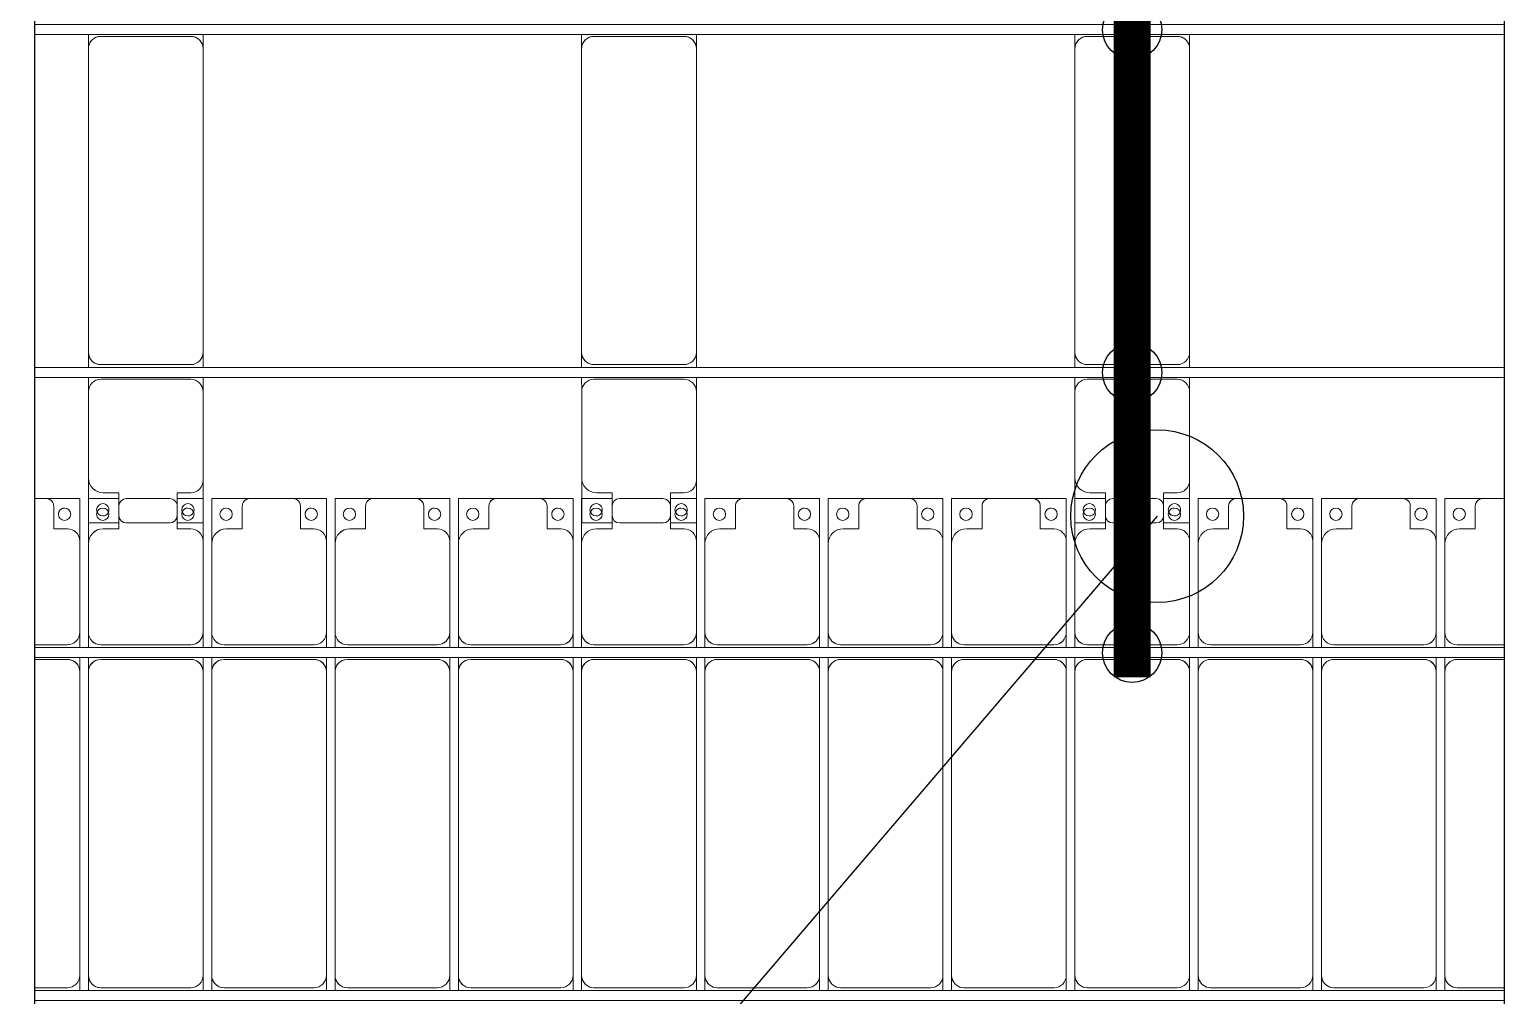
# Model space of a CAD drawing. Header units: millimetres. Extents: x -496478 to -186190, y -204059 to -87354.
# Drawn here: x -337212 to -331231, y -170108 to -166192 of the extents above; entities that cross this region are included whole.
import ezdxf

# ---------------------------------------------------------------- set-up
doc = ezdxf.new("R2010")
doc.units = ezdxf.units.MM
for name, color, linetype, lineweight in [('A-DETL-MBND', 5, 'Continuous', 9), ('A-GENM', 13, 'Continuous', 9), ('S-BEAM', 12, 'Continuous', 9)]:
    doc.layers.add(name, color=color, linetype=linetype, lineweight=lineweight)
for name, color, linetype in [('GC-BICH NEO', 6, 'Continuous'), ('GC-DAY NEO', 5, 'Continuous'), ('GC-HOP 40x60 GIA CUONG', 1, 'Continuous')]:
    doc.layers.add(name, color=color, linetype=linetype)

# ---------------------------------------------------------------- blocks, each defined once
blk = doc.blocks.new('Dải phao đi lại kèm đỡ invester - DẢI PHAO ĐI LẠI-18893-BỐ TRÍ KHUNG KẾT CẤU BÈ PIN 01')
at = {"layer": 'A-DETL-MBND', "color": 8}
for p, q in [((101588.2, 1312.2), (101540, 1312.2)), ((101588.2, 1312.2), (101723.4, 1312.2)), ((101723.4, 1312.2), (101588.2, 1312.2)), ((101618.2, 1189.7), (101618.2, 1282.2)), ((101723.4, 1312.2), (101723.4, 1139.7)), ((101758.4, 1312.2), (101881.8, 1312.2)), ((101758.4, 1129.7), (101758.4, 1312.2)), ((101881.8, 1282.2), (101881.8, 1189.7)), ((102088.2, 1312.2), (101911.8, 1312.2)), ((102118.2, 1312.2), (102223.4, 1312.2)), ((102118.2, 1189.7), (102118.2, 1282.2)), ((102223.4, 1312.2), (102223.4, 1139.7)), ((102258.4, 1312.2), (102411.8, 1312.2)), ((102258.4, 1129.7), (102258.4, 1312.2)), ((102411.8, 1312.2), (102258.4, 1312.2)), ((102381.8, 1282.2), (102381.8, 1189.7)), ((102588.2, 1312.2), (102411.8, 1312.2)), ((102588.2, 1312.2), (102723.4, 1312.2)), ((102723.4, 1312.2), (102588.2, 1312.2)), ((102618.2, 1189.7), (102618.2, 1282.2)), ((102723.4, 1312.2), (102723.4, 1139.7)), ((102758.4, 1312.2), (102911.8, 1312.2)), ((102758.4, 1129.7), (102758.4, 1312.2)), ((102911.8, 1312.2), (102758.4, 1312.2)), ((102881.8, 1282.2), (102881.8, 1189.7)), ((103088.2, 1312.2), (102911.8, 1312.2)), ((103088.2, 1312.2), (103223.4, 1312.2)), ((103223.4, 1312.2), (103088.2, 1312.2)), ((103118.2, 1189.7), (103118.2, 1282.2)), ((103223.4, 1312.2), (103223.4, 1139.7)), ((103258.4, 1312.2), (103411.8, 1312.2)), ((103258.4, 1129.7), (103258.4, 1312.2)), ((103411.8, 1312.2), (103258.4, 1312.2)), ((103381.8, 1282.2), (103381.8, 1189.7)), ((103588.2, 1312.2), (103411.8, 1312.2)), ((103588.2, 1312.2), (103723.4, 1312.2)), ((103723.4, 1312.2), (103588.2, 1312.2)), ((103618.2, 1189.7), (103618.2, 1282.2)), ((103723.4, 1312.2), (103723.4, 1139.7)), ((103758.4, 1312.2), (103881.8, 1312.2)), ((103758.4, 1129.7), (103758.4, 1312.2)), ((103881.8, 1282.2), (103881.8, 1189.7)), ((104088.2, 1312.2), (103911.8, 1312.2)), ((104118.2, 1312.2), (104223.4, 1312.2)), ((104118.2, 1189.7), (104118.2, 1282.2)), ((104223.4, 1312.2), (104223.4, 1139.7)), ((104258.4, 1312.2), (104411.8, 1312.2)), ((104258.4, 1129.7), (104258.4, 1312.2)), ((104411.8, 1312.2), (104258.4, 1312.2)), ((104381.8, 1282.2), (104381.8, 1189.7)), ((104588.2, 1312.2), (104411.8, 1312.2)), ((104588.2, 1312.2), (104723.4, 1312.2)), ((104722.7, 1312.2), (104588.2, 1312.2)), ((104618.2, 1189.7), (104618.2, 1282.2)), ((104723.4, 1312.2), (104723.4, 1139.7)), ((104758.4, 1312.2), (104911.8, 1312.2)), ((104758.4, 1129.7), (104758.4, 1312.2)), ((104911.8, 1312.2), (104758.4, 1312.2)), ((104881.8, 1282.2), (104881.8, 1189.7)), ((105088.2, 1312.2), (104911.8, 1312.2)), ((105088.2, 1312.2), (105223.4, 1312.2)), ((105223.4, 1312.2), (105088.2, 1312.2)), ((105118.2, 1189.7), (105118.2, 1282.2)), ((105223.4, 1312.2), (105223.4, 1139.7)), ((105258.4, 1312.2), (105411.8, 1312.2)), ((105258.4, 1129.7), (105258.4, 1312.2)), ((105411.8, 1312.2), (105258.4, 1312.2)), ((105381.8, 1282.2), (105381.8, 1189.7)), ((105588.2, 1312.2), (105411.8, 1312.2)), ((105588.2, 1312.2), (105723.4, 1312.2)), ((105723.4, 1312.2), (105588.2, 1312.2)), ((105618.2, 1189.7), (105618.2, 1282.2)), ((105723.4, 1312.2), (105723.4, 1139.7)), ((105758.4, 1312.2), (105881.8, 1312.2)), ((105758.4, 1129.7), (105758.4, 1312.2)), ((105881.8, 1282.2), (105881.8, 1189.7)), ((106088.2, 1312.2), (105911.8, 1312.2)), ((106118.2, 1312.2), (106223.4, 1312.2)), ((106118.2, 1189.7), (106118.2, 1282.2)), ((106223.4, 1312.2), (106223.4, 1139.7)), ((106258.4, 1312.2), (106411.8, 1312.2)), ((106258.4, 1129.7), (106258.4, 1312.2)), ((106411.8, 1312.2), (106258.4, 1312.2)), ((106381.8, 1282.2), (106381.8, 1189.7)), ((106588.2, 1312.2), (106411.8, 1312.2)), ((106588.2, 1312.2), (106723.4, 1312.2)), ((106723.4, 1312.2), (106588.2, 1312.2)), ((106618.2, 1189.7), (106618.2, 1282.2)), ((106723.4, 1312.2), (106723.4, 1139.7)), ((106758.4, 1312.2), (106911.8, 1312.2)), ((106758.4, 1129.7), (106758.4, 1312.2)), ((106911.8, 1312.2), (106758.4, 1312.2)), ((106881.8, 1282.2), (106881.8, 1189.7)), ((107088.2, 1312.2), (106911.8, 1312.2)), ((107088.2, 1312.2), (107223.4, 1312.2)), ((107223.4, 1312.2), (107088.2, 1312.2)), ((107118.2, 1189.7), (107118.2, 1282.2)), ((107223.4, 1312.2), (107223.4, 1139.7)), ((107258.4, 1312.2), (107411.8, 1312.2)), ((107258.4, 1129.7), (107258.4, 1312.2)), ((107411.8, 1312.2), (107258.4, 1312.2)), ((107381.8, 1282.2), (107381.8, 1189.7)), ((107500, 1312.2), (107411.8, 1312.2)), ((101673.4, 1189.7), (101618.2, 1189.7)), ((101723.4, 769.7), (101723.4, 1139.7)), ((101881.8, 1189.7), (101818.4, 1189.7)), ((102173.4, 1189.7), (102118.2, 1189.7)), ((102223.4, 769.7), (102223.4, 1139.7)), ((102381.8, 1189.7), (102318.4, 1189.7)), ((102673.4, 1189.7), (102618.2, 1189.7)), ((102723.4, 769.7), (102723.4, 1139.7)), ((102881.8, 1189.7), (102818.4, 1189.7)), ((103173.4, 1189.7), (103118.2, 1189.7)), ((103223.4, 769.7), (103223.4, 1139.7)), ((103381.8, 1189.7), (103318.4, 1189.7)), ((103673.4, 1189.7), (103618.2, 1189.7)), ((103723.4, 769.7), (103723.4, 1139.7)), ((103881.8, 1189.7), (103818.4, 1189.7)), ((104173.4, 1189.7), (104118.2, 1189.7)), ((104223.4, 769.7), (104223.4, 1139.7)), ((104381.8, 1189.7), (104318.4, 1189.7)), ((104673.4, 1189.7), (104618.2, 1189.7)), ((104723.4, 769.7), (104723.4, 1139.7)), ((104881.8, 1189.7), (104818.4, 1189.7)), ((105173.4, 1189.7), (105118.2, 1189.7)), ((105223.4, 769.7), (105223.4, 1139.7)), ((105381.8, 1189.7), (105318.4, 1189.7)), ((105673.4, 1189.7), (105618.2, 1189.7)), ((105723.4, 769.7), (105723.4, 1139.7)), ((105881.8, 1189.7), (105818.4, 1189.7)), ((106173.4, 1189.7), (106118.2, 1189.7)), ((106223.4, 769.7), (106223.4, 1139.7)), ((106381.8, 1189.7), (106318.4, 1189.7)), ((106673.4, 1189.7), (106618.2, 1189.7)), ((106723.4, 769.7), (106723.4, 1139.7)), ((106881.8, 1189.7), (106818.4, 1189.7)), ((107173.4, 1189.7), (107118.2, 1189.7)), ((107223.4, 769.7), (107223.4, 1139.7)), ((107381.8, 1189.7), (107318.4, 1189.7)), ((101758.4, 1129.7), (101758.4, 769.7)), ((102258.4, 1129.7), (102258.4, 769.7)), ((102758.4, 1129.7), (102758.4, 769.7)), ((103258.4, 1129.7), (103258.4, 769.7)), ((103758.4, 1129.7), (103758.4, 769.7)), ((104258.4, 1129.7), (104258.4, 769.7)), ((104758.4, 1129.7), (104758.4, 769.7)), ((105258.4, 1129.7), (105258.4, 769.7)), ((105758.4, 1129.7), (105758.4, 769.7)), ((106258.4, 1129.7), (106258.4, 769.7)), ((106758.4, 1129.7), (106758.4, 769.7)), ((107258.4, 1129.7), (107258.4, 769.7)), ((101540, 719.7), (101673.4, 719.7)), ((101723.4, 769.7), (101723.4, 708)), ((101758.4, 708), (101758.4, 769.7)), ((101808.4, 719.7), (102173.4, 719.7)), ((102223.4, 769.7), (102223.4, 708)), ((102258.4, 708), (102258.4, 769.7)), ((102308.4, 719.7), (102673.4, 719.7)), ((102723.4, 769.7), (102723.4, 708)), ((102758.4, 708), (102758.4, 769.7)), ((102808.4, 719.7), (103173.4, 719.7)), ((103223.4, 769.7), (103223.4, 708)), ((103258.4, 708), (103258.4, 769.7)), ((103308.4, 719.7), (103673.4, 719.7)), ((103723.4, 769.7), (103723.4, 708)), ((103758.4, 708), (103758.4, 769.7)), ((103808.4, 719.7), (104173.4, 719.7)), ((104223.4, 769.7), (104223.4, 708)), ((104258.4, 708), (104258.4, 769.7)), ((104308.4, 719.7), (104673.4, 719.7)), ((104723.4, 769.7), (104723.4, 708)), ((104758.4, 708), (104758.4, 769.7)), ((104808.4, 719.7), (105173.4, 719.7)), ((105223.4, 769.7), (105223.4, 708)), ((105258.4, 708), (105258.4, 769.7)), ((105308.4, 719.7), (105673.4, 719.7)), ((105723.4, 769.7), (105723.4, 708)), ((105758.4, 708), (105758.4, 769.7)), ((105808.4, 719.7), (106173.4, 719.7)), ((106223.4, 769.7), (106223.4, 708)), ((106258.4, 708), (106258.4, 769.7)), ((106308.4, 719.7), (106673.4, 719.7)), ((106723.4, 769.7), (106723.4, 708)), ((106758.4, 708), (106758.4, 769.7)), ((106808.4, 719.7), (107173.4, 719.7)), ((107223.4, 769.7), (107223.4, 708)), ((107258.4, 708), (107258.4, 769.7)), ((107308.4, 719.7), (107500, 719.7)), ((101673.4, 660.3), (101540, 660.3)), ((101723.4, 668), (101723.4, 610.3)), ((101758.4, 610.3), (101758.4, 668)), ((102173.4, 660.3), (101808.4, 660.3)), ((102223.4, 668), (102223.4, 610.3)), ((102258.4, 610.3), (102258.4, 668)), ((102673.4, 660.3), (102308.4, 660.3)), ((102723.4, 668), (102723.4, 610.3)), ((102758.4, 610.3), (102758.4, 668)), ((103173.4, 660.3), (102808.4, 660.3)), ((103223.4, 668), (103223.4, 610.3)), ((103258.4, 610.3), (103258.4, 668)), ((103673.4, 660.3), (103308.4, 660.3)), ((103723.4, 668), (103723.4, 610.3)), ((103758.4, 610.3), (103758.4, 668)), ((104173.4, 660.3), (103808.4, 660.3)), ((104223.4, 668), (104223.4, 610.3)), ((104258.4, 610.3), (104258.4, 668)), ((104673.4, 660.3), (104308.4, 660.3)), ((104723.4, 668), (104723.4, 610.3)), ((104758.4, 610.3), (104758.4, 668)), ((105173.4, 660.3), (104808.4, 660.3)), ((105223.4, 668), (105223.4, 610.3)), ((105258.4, 610.3), (105258.4, 668)), ((105673.4, 660.3), (105308.4, 660.3)), ((105723.4, 668), (105723.4, 610.3)), ((105758.4, 610.3), (105758.4, 668)), ((106173.4, 660.3), (105808.4, 660.3)), ((106223.4, 668), (106223.4, 610.3)), ((106258.4, 610.3), (106258.4, 668)), ((106673.4, 660.3), (106308.4, 660.3)), ((106723.4, 668), (106723.4, 610.3)), ((106758.4, 610.3), (106758.4, 668)), ((107173.4, 660.3), (106808.4, 660.3)), ((107223.4, 668), (107223.4, 610.3)), ((107258.4, 610.3), (107258.4, 668)), ((107500, 660.3), (107308.4, 660.3)), ((101723.4, -620.3), (101723.4, 610.3)), ((101758.4, 610.3), (101758.4, -620.3)), ((102223.4, -620.3), (102223.4, 610.3)), ((102258.4, 610.3), (102258.4, -620.3)), ((102723.4, -620.3), (102723.4, 610.3)), ((102758.4, 610.3), (102758.4, -620.3)), ((103223.4, -620.3), (103223.4, 610.3)), ((103258.4, 610.3), (103258.4, -620.3)), ((103723.4, -620.3), (103723.4, 610.3)), ((103758.4, 610.3), (103758.4, -620.3)), ((104223.4, -620.3), (104223.4, 610.3)), ((104258.4, 610.3), (104258.4, -620.3)), ((104723.4, -620.3), (104723.4, 610.3)), ((104758.4, 610.3), (104758.4, -620.3)), ((105223.4, -620.3), (105223.4, 610.3)), ((105258.4, 610.3), (105258.4, -620.3)), ((105723.4, -620.3), (105723.4, 610.3)), ((105758.4, 610.3), (105758.4, -620.3)), ((106223.4, -620.3), (106223.4, 610.3)), ((106258.4, 610.3), (106258.4, -620.3)), ((106723.4, -620.3), (106723.4, 610.3)), ((106758.4, 610.3), (106758.4, -620.3)), ((107223.4, -620.3), (107223.4, 610.3)), ((107258.4, 610.3), (107258.4, -620.3)), ((101723.4, -620.3), (101723.4, -682)), ((101758.4, -682), (101758.4, -620.3)), ((102223.4, -620.3), (102223.4, -682)), ((102258.4, -682), (102258.4, -620.3)), ((102723.4, -620.3), (102723.4, -682)), ((102758.4, -682), (102758.4, -620.3)), ((103223.4, -620.3), (103223.4, -682)), ((103258.4, -682), (103258.4, -620.3)), ((103723.4, -620.3), (103723.4, -682)), ((103758.4, -682), (103758.4, -620.3)), ((104223.4, -620.3), (104223.4, -682)), ((104258.4, -682), (104258.4, -620.3)), ((104723.4, -620.3), (104723.4, -682)), ((104758.4, -682), (104758.4, -620.3)), ((105223.4, -620.3), (105223.4, -682)), ((105258.4, -682), (105258.4, -620.3)), ((105723.4, -620.3), (105723.4, -682)), ((105758.4, -682), (105758.4, -620.3)), ((106223.4, -620.3), (106223.4, -682)), ((106258.4, -682), (106258.4, -620.3)), ((106723.4, -620.3), (106723.4, -682)), ((106758.4, -682), (106758.4, -620.3)), ((107223.4, -620.3), (107223.4, -682)), ((107258.4, -682), (107258.4, -620.3)), ((101540, -670.3), (101673.4, -670.3)), ((101808.4, -670.3), (102173.4, -670.3)), ((102308.4, -670.3), (102673.4, -670.3)), ((102808.4, -670.3), (103173.4, -670.3)), ((103308.4, -670.3), (103673.4, -670.3)), ((103808.4, -670.3), (104173.4, -670.3)), ((104308.4, -670.3), (104673.4, -670.3)), ((104808.4, -670.3), (105173.4, -670.3)), ((105308.4, -670.3), (105673.4, -670.3)), ((105808.4, -670.3), (106173.4, -670.3)), ((106308.4, -670.3), (106673.4, -670.3)), ((106808.4, -670.3), (107173.4, -670.3)), ((107308.4, -670.3), (107500, -670.3))]:
    blk.add_line(p, q, dxfattribs=at)
for centre, radius, start, end in [((101588.2, 1282.2), 30, 0, 90), ((101588.2, 1282.2), 30, 75, 90), ((101588.2, 1282.2), 30, 15, 90), ((101588.2, 1282.2), 30, 75, 90), ((101661.8, 1248.6), 25, 90, 270), ((101661.8, 1248.6), 25, 150, 180), ((101661.8, 1248.6), 25, 120, 135), ((101661.8, 1248.6), 25, 90, 105), ((101661.8, 1248.6), 25, 270, 90), ((101816.8, 1248.6), 25, 90, 270), ((101816.8, 1248.6), 25, 270, 90), ((101911.8, 1282.2), 30, 90, 180), ((102088.2, 1282.2), 30, 360, 90), ((102161.8, 1248.6), 25, 90, 270), ((102161.8, 1248.6), 25, 150, 180), ((102161.8, 1248.6), 25, 120, 135), ((102161.8, 1248.6), 25, 90, 105), ((102161.8, 1248.6), 25, 270, 90), ((102316.8, 1248.6), 25, 90, 270), ((102316.8, 1248.6), 25, 270, 90), ((102411.8, 1282.2), 30, 90, 180), ((102411.8, 1282.2), 30, 90, 165), ((102411.8, 1282.2), 30, 90, 105), ((102411.8, 1282.2), 30, 90, 105), ((102588.2, 1282.2), 30, 360, 90), ((102588.2, 1282.2), 30, 75, 90), ((102588.2, 1282.2), 30, 15, 90), ((102588.2, 1282.2), 30, 75, 90), ((102661.8, 1248.6), 25, 90, 270), ((102661.8, 1248.6), 25, 150, 180), ((102661.8, 1248.6), 25, 120, 135), ((102661.8, 1248.6), 25, 90, 105), ((102661.8, 1248.6), 25, 270, 90), ((102816.8, 1248.6), 25, 90, 270), ((102816.8, 1248.6), 25, 270, 90), ((102911.8, 1282.2), 30, 90, 180), ((102911.8, 1282.2), 30, 90, 165), ((102911.8, 1282.2), 30, 90, 105), ((102911.8, 1282.2), 30, 90, 105), ((103088.2, 1282.2), 30, 0, 90), ((103088.2, 1282.2), 30, 75, 90), ((103088.2, 1282.2), 30, 17.00373, 90), ((103088.2, 1282.2), 30, 75, 90), ((103161.8, 1248.6), 25, 90, 270), ((103161.8, 1248.6), 25, 150, 180), ((103161.8, 1248.6), 25, 120, 135), ((103161.8, 1248.6), 25, 90, 105), ((103161.8, 1248.6), 25, 270, 90), ((103316.8, 1248.6), 25, 90, 270), ((103316.8, 1248.6), 25, 270, 90), ((103411.8, 1282.2), 30, 90, 180), ((103411.8, 1282.2), 30, 90, 165), ((103411.8, 1282.2), 30, 90, 105), ((103411.8, 1282.2), 30, 90, 105), ((103588.2, 1282.2), 30, 360, 90), ((103588.2, 1282.2), 30, 75, 90), ((103588.2, 1282.2), 30, 15, 90), ((103588.2, 1282.2), 30, 75, 90), ((103661.8, 1248.6), 25, 90, 270), ((103661.8, 1248.6), 25, 150, 180), ((103661.8, 1248.6), 25, 120, 135), ((103661.8, 1248.6), 25, 90, 105), ((103661.8, 1248.6), 25, 270, 90), ((103816.8, 1248.6), 25, 90, 270), ((103816.8, 1248.6), 25, 270, 90), ((103911.8, 1282.2), 30, 90, 180), ((104088.2, 1282.2), 30, 0, 90), ((104161.8, 1248.6), 25, 90, 270), ((104161.8, 1248.6), 25, 150, 180), ((104161.8, 1248.6), 25, 120, 135), ((104161.8, 1248.6), 25, 90, 105), ((104161.8, 1248.6), 25, 270, 90), ((104316.8, 1248.6), 25, 90, 270), ((104316.8, 1248.6), 25, 270, 90), ((104411.8, 1282.2), 30, 90, 180), ((104411.8, 1282.2), 30, 90, 165), ((104411.8, 1282.2), 30, 90, 105), ((104411.8, 1282.2), 30, 90, 105), ((104588.2, 1282.2), 30, 0, 90), ((104588.2, 1282.2), 30, 75, 90), ((104588.2, 1282.2), 30, 15, 90), ((104588.2, 1282.2), 30, 75, 90), ((104661.8, 1248.6), 25, 90, 270), ((104661.8, 1248.6), 25, 150, 180), ((104661.8, 1248.6), 25, 120, 135), ((104661.8, 1248.6), 25, 90, 105), ((104661.8, 1248.6), 25, 270, 90), ((104816.8, 1248.6), 25, 90, 270), ((104816.8, 1248.6), 25, 270, 90), ((104911.8, 1282.2), 30, 90, 180), ((104911.8, 1282.2), 30, 90, 165), ((104911.8, 1282.2), 30, 90, 105), ((104911.8, 1282.2), 30, 90, 105), ((105088.2, 1282.2), 30, 360, 90), ((105088.2, 1282.2), 30, 75, 90), ((105088.2, 1282.2), 30, 15, 90), ((105088.2, 1282.2), 30, 75, 90), ((105161.8, 1248.6), 25, 90, 270), ((105161.8, 1248.6), 25, 150, 180), ((105161.8, 1248.6), 25, 120, 135), ((105161.8, 1248.6), 25, 90, 105), ((105161.8, 1248.6), 25, 270, 90), ((105316.8, 1248.6), 25, 90, 270), ((105316.8, 1248.6), 25, 270, 90), ((105411.8, 1282.2), 30, 90, 180), ((105411.8, 1282.2), 30, 90, 165), ((105411.8, 1282.2), 30, 90, 105), ((105411.8, 1282.2), 30, 90, 105), ((105588.2, 1282.2), 30, 0, 90), ((105588.2, 1282.2), 30, 75, 90), ((105588.2, 1282.2), 30, 15, 90), ((105588.2, 1282.2), 30, 75, 90), ((105661.8, 1248.6), 25, 90, 270), ((105661.8, 1248.6), 25, 150, 180), ((105661.8, 1248.6), 25, 120, 135), ((105661.8, 1248.6), 25, 90, 105), ((105661.8, 1248.6), 25, 270, 90), ((105816.8, 1248.6), 25, 90, 270), ((105816.8, 1248.6), 25, 270, 90), ((105911.8, 1282.2), 30, 90, 180), ((106088.2, 1282.2), 30, 0, 90), ((106161.8, 1248.6), 25, 90, 270), ((106161.8, 1248.6), 25, 150, 180), ((106161.8, 1248.6), 25, 120, 135), ((106161.8, 1248.6), 25, 90, 105), ((106161.8, 1248.6), 25, 270, 90), ((106316.8, 1248.6), 25, 90, 270), ((106316.8, 1248.6), 25, 270, 90), ((106411.8, 1282.2), 30, 90, 180), ((106411.8, 1282.2), 30, 90, 165), ((106411.8, 1282.2), 30, 90, 105), ((106411.8, 1282.2), 30, 90, 105), ((106588.2, 1282.2), 30, 360, 90), ((106588.2, 1282.2), 30, 75, 90), ((106588.2, 1282.2), 30, 15, 90), ((106588.2, 1282.2), 30, 75, 90), ((106661.8, 1248.6), 25, 90, 270), ((106661.8, 1248.6), 25, 150, 180), ((106661.8, 1248.6), 25, 120, 135), ((106661.8, 1248.6), 25, 90, 105), ((106661.8, 1248.6), 25, 270, 90), ((106816.8, 1248.6), 25, 90, 270), ((106816.8, 1248.6), 25, 270, 90), ((106911.8, 1282.2), 30, 90, 180), ((106911.8, 1282.2), 30, 90, 165), ((106911.8, 1282.2), 30, 90, 105), ((106911.8, 1282.2), 30, 90, 105), ((107088.2, 1282.2), 30, 360, 90), ((107088.2, 1282.2), 30, 75, 90), ((107088.2, 1282.2), 30, 15, 90), ((107088.2, 1282.2), 30, 75, 90), ((107161.8, 1248.6), 25, 90, 270), ((107161.8, 1248.6), 25, 150, 180), ((107161.8, 1248.6), 25, 120, 135), ((107161.8, 1248.6), 25, 90, 105), ((107161.8, 1248.6), 25, 270, 90), ((107316.8, 1248.6), 25, 90, 270), ((107316.8, 1248.6), 25, 270, 90), ((107411.8, 1282.2), 30, 90, 180), ((107411.8, 1282.2), 30, 90, 165), ((107411.8, 1282.2), 30, 90, 105), ((107411.8, 1282.2), 30, 90, 105), ((101673.4, 1139.7), 50, 0, 90), ((101673.4, 1139.7), 50, 45, 90), ((101818.4, 1129.7), 60, 90, 180), ((101818.4, 1129.7), 60, 90, 135), ((102173.4, 1139.7), 50, 0, 90), ((102173.4, 1139.7), 50, 45, 90), ((102318.4, 1129.7), 60, 90, 180), ((102318.4, 1129.7), 60, 94.41506, 135), ((102673.4, 1139.7), 50, 360, 90), ((102673.4, 1139.7), 50, 45, 90), ((102818.4, 1129.7), 60, 90, 180), ((102818.4, 1129.7), 60, 90, 135), ((103173.4, 1139.7), 50, 360, 90), ((103173.4, 1139.7), 50, 45, 90), ((103318.4, 1129.7), 60, 90, 180), ((103318.4, 1129.7), 60, 90, 135), ((103673.4, 1139.7), 50, 0, 90), ((103673.4, 1139.7), 50, 45, 90), ((103818.4, 1129.7), 60, 90, 180), ((103818.4, 1129.7), 60, 90, 135), ((104173.4, 1139.7), 50, 360, 90), ((104173.4, 1139.7), 50, 45, 90), ((104318.4, 1129.7), 60, 90, 180), ((104318.4, 1129.7), 60, 90, 135), ((104673.4, 1139.7), 50, 360, 90), ((104673.4, 1139.7), 50, 45, 90), ((104818.4, 1129.7), 60, 90, 180), ((104818.4, 1129.7), 60, 90, 135), ((105173.4, 1139.7), 50, 0, 90), ((105173.4, 1139.7), 50, 45, 90), ((105318.4, 1129.7), 60, 90, 180), ((105318.4, 1129.7), 60, 90, 135), ((105673.4, 1139.7), 50, 360, 90), ((105673.4, 1139.7), 50, 45, 90), ((105818.4, 1129.7), 60, 90, 180), ((105818.4, 1129.7), 60, 90, 135), ((106173.4, 1139.7), 50, 0, 90), ((106173.4, 1139.7), 50, 45, 90), ((106318.4, 1129.7), 60, 90, 180), ((106318.4, 1129.7), 60, 90, 135), ((106673.4, 1139.7), 50, 0, 90), ((106673.4, 1139.7), 50, 45, 90), ((106818.4, 1129.7), 60, 90, 180), ((106818.4, 1129.7), 60, 90, 135), ((107173.4, 1139.7), 50, 360, 90), ((107173.4, 1139.7), 50, 45, 90), ((107318.4, 1129.7), 60, 90, 180), ((107318.4, 1129.7), 60, 90, 135), ((101673.4, 769.7), 50, 270, 0), ((101673.4, 769.7), 50, 270, 315), ((101808.4, 769.7), 50, 180, 270), ((101808.4, 769.7), 50, 225, 270), ((102173.4, 769.7), 50, 270, 360), ((102173.4, 769.7), 50, 270, 315), ((102308.4, 769.7), 50, 180, 270), ((102308.4, 769.7), 50, 225, 270), ((102673.4, 769.7), 50, 270, 0), ((102673.4, 769.7), 50, 270, 315), ((102808.4, 769.7), 50, 180, 270), ((102808.4, 769.7), 50, 225, 270), ((103173.4, 769.7), 50, 270, 360), ((103173.4, 769.7), 50, 270, 315), ((103308.4, 769.7), 50, 180, 270), ((103308.4, 769.7), 50, 225, 270), ((103673.4, 769.7), 50, 270, 360), ((103673.4, 769.7), 50, 270, 315), ((103808.4, 769.7), 50, 180, 270), ((103808.4, 769.7), 50, 225, 270), ((104173.4, 769.7), 50, 270, 360), ((104173.4, 769.7), 50, 270, 315), ((104308.4, 769.7), 50, 180, 270), ((104308.4, 769.7), 50, 225, 270), ((104673.4, 769.7), 50, 270, 360), ((104673.4, 769.7), 50, 270, 315), ((104808.4, 769.7), 50, 180, 270), ((104808.4, 769.7), 50, 225, 270), ((105173.4, 769.7), 50, 270, 360), ((105173.4, 769.7), 50, 270, 315), ((105308.4, 769.7), 50, 180, 270), ((105308.4, 769.7), 50, 225, 270), ((105673.4, 769.7), 50, 270, 360), ((105673.4, 769.7), 50, 270, 315), ((105808.4, 769.7), 50, 180, 270), ((105808.4, 769.7), 50, 225, 270), ((106173.4, 769.7), 50, 270, 0), ((106173.4, 769.7), 50, 270, 315), ((106308.4, 769.7), 50, 180, 270), ((106308.4, 769.7), 50, 225, 270), ((106673.4, 769.7), 50, 270, 0), ((106673.4, 769.7), 50, 270, 315), ((106808.4, 769.7), 50, 180, 270), ((106808.4, 769.7), 50, 225, 270), ((107173.4, 769.7), 50, 270, 360), ((107173.4, 769.7), 50, 270, 315), ((107308.4, 769.7), 50, 180, 270), ((107308.4, 769.7), 50, 225, 270), ((101673.4, 610.3), 50, 0, 90), ((101673.4, 610.3), 50, 15, 90), ((101808.4, 610.3), 50, 90, 180), ((101808.4, 610.3), 50, 105, 180), ((102173.4, 610.3), 50, 360, 90), ((102173.4, 610.3), 50, 15, 90), ((102308.4, 610.3), 50, 90, 180), ((102308.4, 610.3), 50, 105, 180), ((102673.4, 610.3), 50, 0, 90), ((102673.4, 610.3), 50, 15, 90), ((102808.4, 610.3), 50, 90, 180), ((102808.4, 610.3), 50, 105, 180), ((103173.4, 610.3), 50, 360, 90), ((103173.4, 610.3), 50, 15, 90), ((103308.4, 610.3), 50, 90, 180), ((103308.4, 610.3), 50, 105, 180), ((103673.4, 610.3), 50, 360, 90), ((103673.4, 610.3), 50, 15, 90), ((103808.4, 610.3), 50, 90, 180), ((103808.4, 610.3), 50, 105, 180), ((104173.4, 610.3), 50, 360, 90), ((104173.4, 610.3), 50, 15, 90), ((104308.4, 610.3), 50, 90, 180), ((104308.4, 610.3), 50, 105, 180), ((104673.4, 610.3), 50, 360, 90), ((104673.4, 610.3), 50, 15, 90), ((104808.4, 610.3), 50, 90, 180), ((104808.4, 610.3), 50, 105, 180), ((105173.4, 610.3), 50, 360, 90), ((105173.4, 610.3), 50, 15, 90), ((105308.4, 610.3), 50, 90, 180), ((105308.4, 610.3), 50, 105, 180), ((105673.4, 610.3), 50, 360, 90), ((105673.4, 610.3), 50, 15, 90), ((105808.4, 610.3), 50, 90, 180), ((105808.4, 610.3), 50, 105, 180), ((106173.4, 610.3), 50, 360, 90), ((106173.4, 610.3), 50, 15, 90), ((106308.4, 610.3), 50, 90, 180), ((106308.4, 610.3), 50, 105, 180), ((106673.4, 610.3), 50, 360, 90), ((106673.4, 610.3), 50, 15, 90), ((106808.4, 610.3), 50, 90, 180), ((106808.4, 610.3), 50, 105, 180), ((107173.4, 610.3), 50, 0, 90), ((107173.4, 610.3), 50, 15, 90), ((107308.4, 610.3), 50, 90, 180), ((107308.4, 610.3), 50, 105, 180), ((101673.4, -620.3), 50, 270, 0), ((101673.4, -620.3), 50, 270, 0), ((101808.4, -620.3), 50, 180, 270), ((101808.4, -620.3), 50, 195, 270), ((102173.4, -620.3), 50, 270, 0), ((102173.4, -620.3), 50, 270, 0), ((102308.4, -620.3), 50, 180, 270), ((102308.4, -620.3), 50, 195, 270), ((102673.4, -620.3), 50, 270, 360), ((102673.4, -620.3), 50, 270, 360), ((102808.4, -620.3), 50, 180, 270), ((102808.4, -620.3), 50, 195, 270), ((103173.4, -620.3), 50, 270, 360), ((103173.4, -620.3), 50, 270, 360), ((103308.4, -620.3), 50, 180, 270), ((103308.4, -620.3), 50, 195, 270), ((103673.4, -620.3), 50, 270, 0), ((103673.4, -620.3), 50, 270, 0), ((103808.4, -620.3), 50, 180, 270), ((103808.4, -620.3), 50, 195, 270), ((104173.4, -620.3), 50, 270, 360), ((104173.4, -620.3), 50, 270, 360), ((104308.4, -620.3), 50, 180, 270), ((104308.4, -620.3), 50, 195, 270), ((104673.4, -620.3), 50, 270, 360), ((104673.4, -620.3), 50, 270, 353.52347), ((104808.4, -620.3), 50, 180, 270), ((104808.4, -620.3), 50, 195, 270), ((105173.4, -620.3), 50, 270, 0), ((105173.4, -620.3), 50, 270, 0), ((105308.4, -620.3), 50, 180, 270), ((105308.4, -620.3), 50, 195, 270), ((105673.4, -620.3), 50, 270, 360), ((105673.4, -620.3), 50, 270, 360), ((105808.4, -620.3), 50, 180, 270), ((105808.4, -620.3), 50, 195, 270), ((106173.4, -620.3), 50, 270, 0), ((106173.4, -620.3), 50, 270, 0), ((106308.4, -620.3), 50, 180, 270), ((106308.4, -620.3), 50, 195, 270), ((106673.4, -620.3), 50, 270, 360), ((106673.4, -620.3), 50, 270, 360), ((106808.4, -620.3), 50, 180, 270), ((106808.4, -620.3), 50, 195, 270), ((107173.4, -620.3), 50, 270, 0), ((107173.4, -620.3), 50, 270, 0), ((107308.4, -620.3), 50, 180, 270), ((107308.4, -620.3), 50, 195, 270)]:
    blk.add_arc(centre, radius, start, end, dxfattribs=at)
blk = doc.blocks.new('Dai phao do pin - DẢI PHAO ĐỠ PIN-V52-BỐ TRÍ KHUNG KẾT CẤU BÈ PIN 01')
at = {"layer": 'A-DETL-MBND', "color": 8}
for p, q in [((-1312.2, 241.6), (-1129.7, 241.6)), ((-1312.2, 118.2), (-1312.2, 241.6)), ((-779.7, 241.6), (-1129.7, 241.6)), ((-779.7, 241.6), (-722, 241.6)), ((-682, 241.6), (-620.3, 241.6)), ((610.3, 241.6), (-620.3, 241.6)), ((610.3, 241.6), (668, 241.6)), ((-1189.7, 181.6), (-1189.7, 118.2)), ((-729.7, -173.4), (-729.7, 191.6)), ((-670.3, 191.6), (-670.3, -173.4)), ((660.3, -173.4), (660.3, 191.6)), ((-1312.2, 88.2), (-1312.2, -88.2)), ((-1189.7, 118.2), (-1282.2, 118.2)), ((-1312.2, -223.4), (-1312.2, -118.2)), ((-1282.2, -118.2), (-1189.7, -118.2)), ((-1189.7, -118.2), (-1189.7, -173.4)), ((-1139.7, -223.4), (-1312.2, -223.4)), ((-1139.7, -223.4), (-779.7, -223.4)), ((-722, -223.4), (-779.7, -223.4)), ((-620.3, -223.4), (-682, -223.4)), ((-620.3, -223.4), (610.3, -223.4)), ((668, -223.4), (610.3, -223.4))]:
    blk.add_line(p, q, dxfattribs=at)
for centre, radius, start, end in [((-1129.7, 181.6), 60, 90, 180), ((-779.7, 191.6), 50, 360, 90), ((-620.3, 191.6), 50, 90, 180), ((-620.3, 191.6), 50, 105, 180), ((610.3, 191.6), 50, 360, 90), ((610.3, 191.6), 50, 15, 90), ((-1258.6, 183.2), 25, 0, 180), ((-1258.6, 183.2), 25, 180, 0), ((-1258.6, 183.2), 25, 180, 195), ((-1129.7, 181.6), 60, 135, 180), ((-779.7, 191.6), 50, 360, 45), ((-1282.2, 88.2), 30, 90, 180), ((-1282.2, -88.2), 30, 180, 270), ((-1258.6, -161.8), 25, 0, 180), ((-1258.6, -161.8), 25, 105, 180), ((-1258.6, -161.8), 25, 180, 0), ((-1139.7, -173.4), 50, 180, 270), ((-1139.7, -173.4), 50, 180, 225), ((-779.7, -173.4), 50, 270, 360), ((-779.7, -173.4), 50, 315, 360), ((-620.3, -173.4), 50, 180, 270), ((-620.3, -173.4), 50, 180, 270), ((610.3, -173.4), 50, 270, 360), ((610.3, -173.4), 50, 285, 360)]:
    blk.add_arc(centre, radius, start, end, dxfattribs=at)
blk = doc.blocks.new('Dai phao do pin - DẢI PHAO ĐỠ PIN-V53-BỐ TRÍ KHUNG KẾT CẤU BÈ PIN 01')
at = {"layer": 'A-DETL-MBND', "color": 8}
for p, q in [((-1312.2, 241.6), (-1129.7, 241.6)), ((-1312.2, 118.2), (-1312.2, 241.6)), ((-779.7, 241.6), (-1129.7, 241.6)), ((-779.7, 241.6), (-722, 241.6)), ((-682, 241.6), (-620.3, 241.6)), ((610.3, 241.6), (-620.3, 241.6)), ((610.3, 241.6), (668, 241.6)), ((-1189.7, 181.6), (-1189.7, 118.2)), ((-729.7, -173.4), (-729.7, 191.6)), ((-670.3, 191.6), (-670.3, -173.4)), ((660.3, -173.4), (660.3, 191.6)), ((-1312.2, 88.2), (-1312.2, -88.2)), ((-1189.7, 118.2), (-1282.2, 118.2)), ((-1312.2, -223.4), (-1312.2, -118.2)), ((-1282.2, -118.2), (-1189.7, -118.2)), ((-1189.7, -118.2), (-1189.7, -173.4)), ((-1139.7, -223.4), (-1312.2, -223.4)), ((-1139.7, -223.4), (-779.7, -223.4)), ((-722, -223.4), (-779.7, -223.4)), ((-620.3, -223.4), (-682, -223.4)), ((-620.3, -223.4), (610.3, -223.4)), ((668, -223.4), (610.3, -223.4))]:
    blk.add_line(p, q, dxfattribs=at)
for centre, radius, start, end in [((-1129.7, 181.6), 60, 90, 180), ((-779.7, 191.6), 50, 360, 90), ((-620.3, 191.6), 50, 90, 180), ((-620.3, 191.6), 50, 105, 180), ((610.3, 191.6), 50, 360, 90), ((610.3, 191.6), 50, 15, 90), ((-1258.6, 183.2), 25, 0, 180), ((-1258.6, 183.2), 25, 180, 0), ((-1258.6, 183.2), 25, 180, 195), ((-1129.7, 181.6), 60, 135, 180), ((-779.7, 191.6), 50, 360, 45), ((-1282.2, 88.2), 30, 90, 180), ((-1282.2, -88.2), 30, 180, 270), ((-1258.6, -161.8), 25, 0, 180), ((-1258.6, -161.8), 25, 105, 180), ((-1258.6, -161.8), 25, 180, 0), ((-1139.7, -173.4), 50, 180, 270), ((-1139.7, -173.4), 50, 180, 225), ((-779.7, -173.4), 50, 270, 360), ((-779.7, -173.4), 50, 315, 360), ((-620.3, -173.4), 50, 180, 270), ((-620.3, -173.4), 50, 180, 270), ((610.3, -173.4), 50, 270, 360), ((610.3, -173.4), 50, 285, 360)]:
    blk.add_arc(centre, radius, start, end, dxfattribs=at)
blk = doc.blocks.new('Dai phao do pin - DẢI PHAO ĐỠ PIN-V54-BỐ TRÍ KHUNG KẾT CẤU BÈ PIN 01')
at = {"layer": 'A-DETL-MBND', "color": 8}
for p, q in [((-1312.2, 241.6), (-1129.7, 241.6)), ((-1312.2, 118.2), (-1312.2, 241.6)), ((-779.7, 241.6), (-1129.7, 241.6)), ((-779.7, 241.6), (-722, 241.6)), ((-682, 241.6), (-620.3, 241.6)), ((610.3, 241.6), (-620.3, 241.6)), ((610.3, 241.6), (668, 241.6)), ((-1189.7, 181.6), (-1189.7, 118.2)), ((-729.7, -173.4), (-729.7, 191.6)), ((-670.3, 191.6), (-670.3, -173.4)), ((660.3, -173.4), (660.3, 191.6)), ((-1312.2, 88.2), (-1312.2, -88.2)), ((-1189.7, 118.2), (-1282.2, 118.2)), ((-1312.2, -223.4), (-1312.2, -118.2)), ((-1282.2, -118.2), (-1189.7, -118.2)), ((-1189.7, -118.2), (-1189.7, -173.4)), ((-1139.7, -223.4), (-1312.2, -223.4)), ((-1139.7, -223.4), (-779.7, -223.4)), ((-722, -223.4), (-779.7, -223.4)), ((-620.3, -223.4), (-682, -223.4)), ((-620.3, -223.4), (610.3, -223.4)), ((668, -223.4), (610.3, -223.4))]:
    blk.add_line(p, q, dxfattribs=at)
for centre, radius, start, end in [((-1129.7, 181.6), 60, 90, 180), ((-779.7, 191.6), 50, 360, 90), ((-620.3, 191.6), 50, 90, 180), ((-620.3, 191.6), 50, 105, 180), ((610.3, 191.6), 50, 360, 90), ((610.3, 191.6), 50, 15, 90), ((-1258.6, 183.2), 25, 0, 180), ((-1258.6, 183.2), 25, 180, 0), ((-1258.6, 183.2), 25, 180, 195), ((-1129.7, 181.6), 60, 135, 180), ((-779.7, 191.6), 50, 360, 45), ((-1282.2, 88.2), 30, 90, 180), ((-1282.2, -88.2), 30, 180, 270), ((-1258.6, -161.8), 25, 0, 180), ((-1258.6, -161.8), 25, 105, 180), ((-1258.6, -161.8), 25, 180, 0), ((-1139.7, -173.4), 50, 180, 270), ((-1139.7, -173.4), 50, 180, 225), ((-779.7, -173.4), 50, 270, 360), ((-779.7, -173.4), 50, 315, 360), ((-620.3, -173.4), 50, 180, 270), ((-620.3, -173.4), 50, 180, 270), ((610.3, -173.4), 50, 270, 360), ((610.3, -173.4), 50, 285, 360)]:
    blk.add_arc(centre, radius, start, end, dxfattribs=at)
blk = doc.blocks.new('Dầm C52 - Dầm C52-V86-BỐ TRÍ KHUNG KẾT CẤU BÈ PIN 01')
at = {"layer": 'S-BEAM', "color": 1}
for p, q in [((-58610.9, 20), (-52650.9, 20)), ((-52650.9, -20), (-58610.9, -20))]:
    blk.add_line(p, q, dxfattribs=at)
blk = doc.blocks.new('Dầm C52 - Hộp 40x60-24147-BỐ TRÍ KHUNG KẾT CẤU BÈ PIN 01')
at = {"layer": 'S-BEAM', "color": 3, "lineweight": 25}
blk.add_line((37857.1, -20), (-37857.1, -20), dxfattribs=at)
blk = doc.blocks.new('Dầm C52 - Hộp 40x60-24824-BỐ TRÍ KHUNG KẾT CẤU BÈ PIN 01')
at = {"layer": 'S-BEAM', "color": 3, "lineweight": 25}
blk.add_line((-47216, 20), (47216, 20), dxfattribs=at)
blk = doc.blocks.new('HOBANMONG_BEPIN 1_rvt-1-BỐ TRÍ KHUNG KẾT CẤU BÈ PIN 01')
at = {"layer": 'A-GENM', "lineweight": 9}
for name, p, rotation in [('Dai phao do pin - DẢI PHAO ĐỠ PIN-V52-BỐ TRÍ KHUNG KẾT CẤU BÈ PIN 01', (-336731.7, -166880.3), 90.00075860989342), ('Dai phao do pin - DẢI PHAO ĐỠ PIN-V53-BỐ TRÍ KHUNG KẾT CẤU BÈ PIN 01', (-334731.7, -166880.3), 90.00075860989342), ('Dai phao do pin - DẢI PHAO ĐỠ PIN-V54-BỐ TRÍ KHUNG KẾT CẤU BÈ PIN 01', (-332731.7, -166880.3), 90.00075860989342), ('Dải phao đi lại kèm đỡ invester - DẢI PHAO ĐI LẠI-18893-BỐ TRÍ KHUNG KẾT CẤU BÈ PIN 01', (-438731.7, -169407.1), 0.0007586099545854)]:
    blk.add_blockref(name, p, dxfattribs=dict(at, rotation=rotation))
at = {"layer": 'S-BEAM', "lineweight": 9}
for name, p, rotation in [('Dầm C52 - Hộp 40x60-24147-BỐ TRÍ KHUNG KẾT CẤU BÈ PIN 01', (-337212.2, -133139.6), 90.00075860989166), ('Dầm C52 - Hộp 40x60-24824-BỐ TRÍ KHUNG KẾT CẤU BÈ PIN 01', (-331212.1, -142498.4), 90.00075860989166), ('Dầm C52 - Dầm C52-V86-BỐ TRÍ KHUNG KẾT CẤU BÈ PIN 01', (-389842.6, -166193), 180.0007586094741), ('Dầm C52 - Dầm C52-V86-BỐ TRÍ KHUNG KẾT CẤU BÈ PIN 01', (-389842.6, -167583), 180.0007586094741), ('Dầm C52 - Dầm C52-V86-BỐ TRÍ KHUNG KẾT CẤU BÈ PIN 01', (-389842.6, -168718.4), 180.0007586094741), ('Dầm C52 - Dầm C52-V86-BỐ TRÍ KHUNG KẾT CẤU BÈ PIN 01', (-389842.5, -170108.4), 180.0007586094741)]:
    blk.add_blockref(name, p, dxfattribs=dict(at, rotation=rotation))

msp = doc.modelspace()

# ---------------------------------------------------------------- linework, layer by layer
at = {"layer": 'GC-BICH NEO'}
msp.add_circle((-332639.7, -168164.7), 350, dxfattribs=at)
at = {"layer": 'GC-DAY NEO'}
msp.add_line((-332639.7, -168164.7), (-337839.2, -174244.5), dxfattribs=at)
at = {"layer": 'GC-HOP 40x60 GIA CUONG', "const_width": 150}
msp.add_lwpolyline([(-332741.3, -168818.4), (-332741.3, -153818.4)], dxfattribs=at)
at = {"layer": 'GC-HOP 40x60 GIA CUONG'}
for centre in [(-332741.3, -166193), (-332741.3, -167583), (-332741.3, -168718.4)]:
    msp.add_circle(centre, 120, dxfattribs=at)

# ---------------------------------------------------------------- block references
at = {"lineweight": 5}
msp.add_blockref('HOBANMONG_BEPIN 1_rvt-1-BỐ TRÍ KHUNG KẾT CẤU BÈ PIN 01', (0, 0), dxfattribs=at)

doc.saveas('drawing.dxf')
